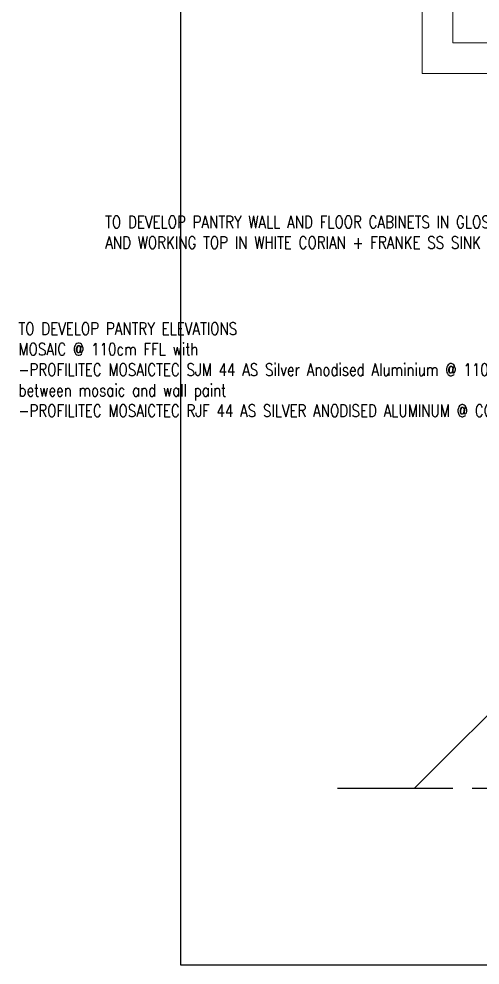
# Model space of a CAD drawing. Header units: inches. Extents: x -12478 to 399182, y -16583 to 525552.
# Drawn here: x -1072 to 1924, y 3 to 6149 of the extents above; entities that cross this region are included whole.
import ezdxf

# ---------------------------------------------------------------- set-up
doc = ezdxf.new("R2010")
doc.units = ezdxf.units.IN
doc.header["$LTSCALE"] = 1000
doc.header["$MEASUREMENT"] = 0
doc.linetypes.add('XREF-V2-GF_COLS$0$XREF-V-COLS-GF$0$CENTER2', pattern=[1.125, 0.75, -0.125, 0.125, -0.125])
doc.layers.add('8', color=8, linetype='Continuous')
for name, color, linetype, lineweight in [('A-WALL-PRHT', 4, 'Continuous', 18), ('A-WALL-TILE', 8, 'Continuous', 9), ('ID-NOTES', 3, 'Continuous', 0)]:
    doc.layers.add(name, color=color, linetype=linetype, lineweight=lineweight)
doc.styles.add('ID-ROMANS', font='romans.shx', dxfattribs={"width": 0.8})

msp = doc.modelspace()

# ---------------------------------------------------------------- linework, layer by layer
at = {"layer": '8', "color": 1}
msp.add_lwpolyline([(-19.2, 14341.6), (18611.5, 14341.6), (18611.5, 2.5), (-19.2, 2.5)], close=True, dxfattribs=at)
at = {"layer": 'A-WALL-PRHT', "elevation": 0}
for points in [[(2697.6, 9794.5), (1547.6, 9794.5), (1547.6, 5794.5), (2697.6, 5794.5)], [(2697.6, 9594.5), (1747.6, 9594.5), (1747.6, 5994.5), (2697.6, 5994.5)]]:
    msp.add_lwpolyline(points, dxfattribs=at)
at = {"layer": 'A-WALL-TILE', "elevation": 0}
msp.add_lwpolyline([(1499.1, 1151.2), (2227.3, 1879.5), (3817.7, 1879.5), (3817.7, 2814.5), (3257.7, 2814.5), (3257.7, 2749.5), (2607.7, 2749.5), (2607.6, 3399.5), (2667.6, 3399.5), (2667.6, 6742), (3097.6, 6742), (3097.6, 6692)], dxfattribs=at)
at = {"layer": 'Defpoints', "linetype": 'XREF-V2-GF_COLS$0$XREF-V-COLS-GF$0$CENTER2'}
msp.add_line((997.9, 1151.2), (18391.3, 1151.2), dxfattribs=at)

# ---------------------------------------------------------------- texts
at = {"layer": 'ID-NOTES', "char_height": 80, "width": 3675.59, "attachment_point": 1, "style": 'ID-ROMANS'}
for s, insert in [('\\pxql,t16;{\\C6;TO DEVELOP PANTRY WALL AND FLOOR CABINETS IN GLOSSY WHITE\\PAND WORKING TOP IN WHITE CORIAN + FRANKE SS SINK & MIXER}', (-511.4, 4869.7)), ('\\pxql;{\\C6;TO DEVELOP PANTRY ELEVATIONS\\PMOSAIC @ 110cm FFL with\\P-PROFILITEC MOSAICTEC SJM 44 AS Silver Anodised Aluminium @ 110cm between mosaic and wall paint\\fArial|b0|i0|c0|p34;\\W1;\\C1;\\P\\Fromans|c0;\\W0.8;\\C6;-PROFILITEC MOSAICTEC RJF 44 AS SILVER ANODISED ALUMINUM @ CORNERS}', (-1074.9, 4177.3))]:
    msp.add_mtext(s, dxfattribs=dict(at, insert=insert))

doc.saveas('drawing.dxf')
